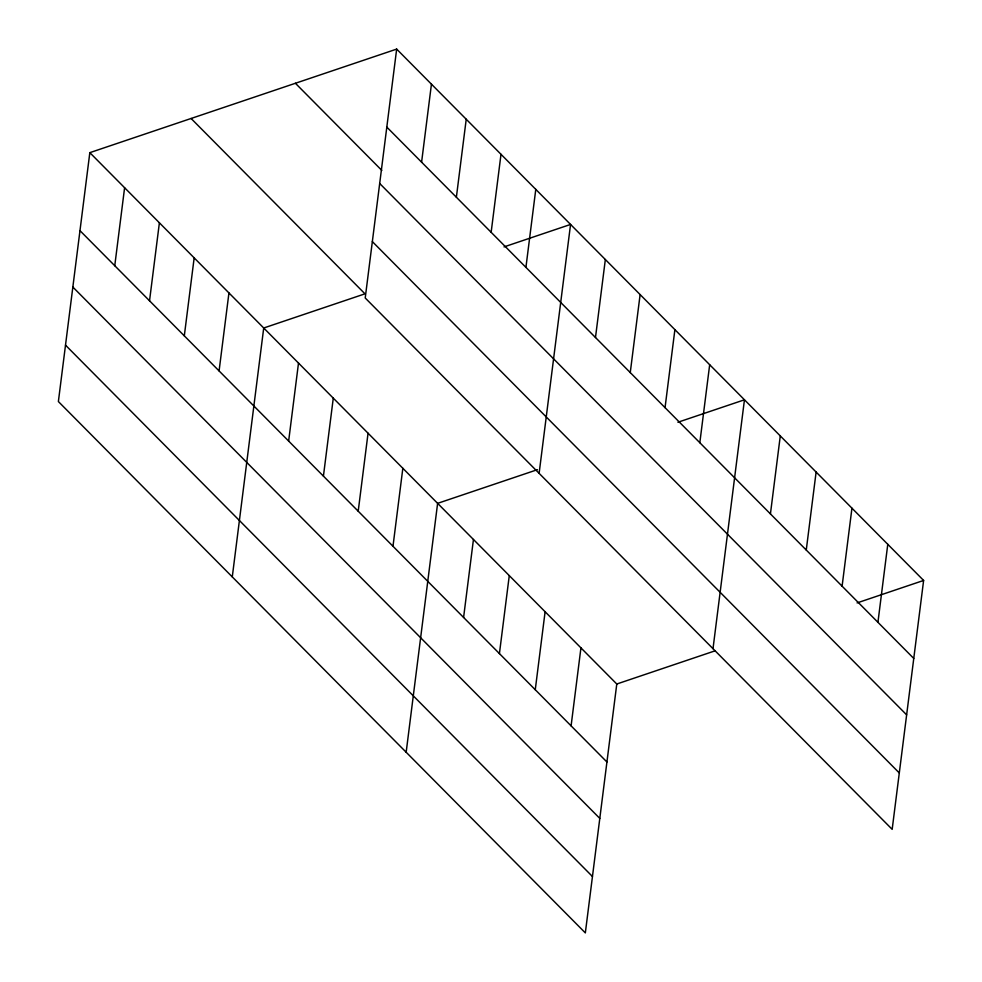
<?xml version="1.0" encoding="UTF-8"?>
<svg xmlns="http://www.w3.org/2000/svg" width="982" height="982" viewBox="0 0 982 982"><rect width="100%" height="100%" fill="white"/><g stroke="black" fill="none" stroke-linecap="round" stroke-linejoin="round"><path stroke-width="1.47" d="M89.828 152.652L58.38 401.552L585.333 932.9L616.782 684.012L89.828 152.652L396.667 49.1L923.62 580.448L892.172 829.348L365.218 297.988L396.667 49.1M114.759 265.717L124.604 187.722M149.534 300.787L159.391 222.791M184.309 335.856L194.166 257.861M219.084 370.926L228.941 292.931M232.28 576.888L263.716 328L364.973 293.827L191.085 118.478M288.647 441.065L298.503 363.07M323.422 476.135L333.279 398.14M358.209 511.205L368.054 433.209M421.597 162.165L431.442 84.17M392.984 546.274L402.841 468.279M456.372 197.235L466.229 119.239M406.167 752.237L437.616 503.349L537.424 469.666M491.147 232.304L501.004 154.309M463.59 617.469L473.447 539.474M525.922 267.374L535.779 189.379M499.421 653.607L509.277 575.612M539.118 473.336L570.554 224.448L504.024 246.899M535.264 689.732L545.108 611.749M595.485 337.513L605.342 259.518M571.094 725.87L580.939 647.875M630.26 372.583L640.117 294.588M665.047 407.653L674.892 329.657M699.822 442.722L709.679 364.727M713.006 648.685L744.454 399.797L677.911 422.248M770.428 513.917L780.285 435.922M806.259 550.055L816.116 472.06M842.102 586.18L851.946 508.185M877.933 622.318L887.777 544.323M616.782 684.012L715.142 650.808M857.077 602.911L923.62 580.448M386.81 127.095L913.763 658.443M295.41 83.274L381.826 170.414M379.69 183.487L906.632 714.847M372.35 241.597L899.291 772.944M79.972 230.647L606.925 761.995M72.852 287.051L599.793 818.399M65.512 345.148L592.453 876.509"/></g></svg>
